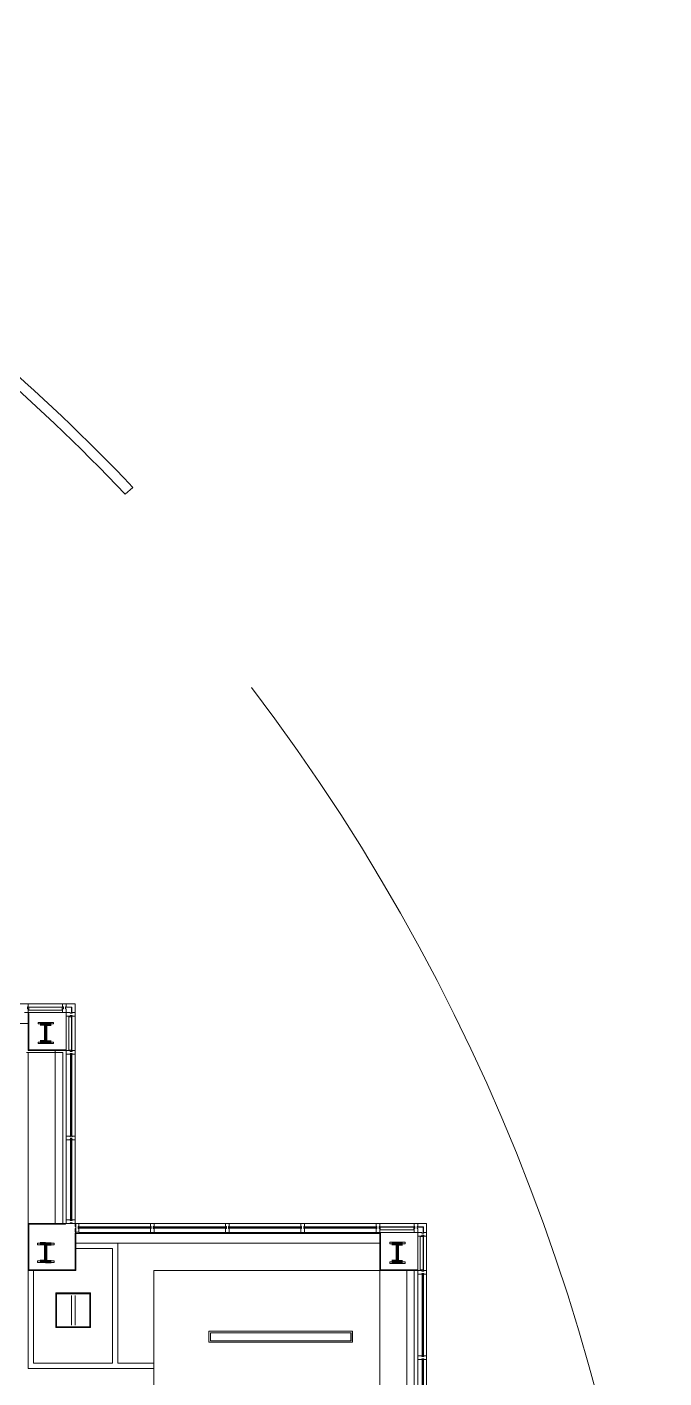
# Model space of a CAD drawing. Header units: inches. Extents: x 6512 to 15357, y -630 to 1499.
# Drawn here: x 14828 to 15263, y 455 to 1377 of the extents above; entities that cross this region are included whole.
import ezdxf

# ---------------------------------------------------------------- set-up
doc = ezdxf.new("R2010")
doc.units = ezdxf.units.IN
doc.header["$MEASUREMENT"] = 0
for name, color, linetype, lineweight in [('A-CLNG', 13, 'Continuous', 18), ('E-LITE-EQPM', 33, 'Continuous', 25), ('P-SANR-FIXT', 6, 'Continuous', 18), ('S-COLS', 52, 'Continuous', 18), ('S-COLS-SYMB', 171, 'Continuous', 70)]:
    doc.layers.add(name, color=color, linetype=linetype, lineweight=lineweight)

# ---------------------------------------------------------------- blocks, each defined once
blk = doc.blocks.new('Double C-Channel-Column - 2C15X50 WJE-4604959-3RD FLOOR RCP - NEW')
at = {"layer": 'S-COLS-SYMB'}
for p, q in [((0, 6), (-3.71, 6)), ((0, 6), (0, -6)), ((0, 6), (0, -6)), ((0, 6), (3.71, 6)), ((0, -6), (-3.71, -6)), ((0, -6), (3.71, -6))]:
    blk.add_line(p, q, dxfattribs=at)
blk = doc.blocks.new('Lighting-Focal_Point-Seem_6_LED_Linear - Not A Type - Load Type Catalog 8_-5149743-3RD FLOOR RCP - NEW')
at = {"layer": 'E-LITE-EQPM', "lineweight": 9}
for p, q in [((49, 3.7), (-49, 3.7)), ((-49, 3.7), (-49, -3.7)), ((-48, -2.7), (-48, 2.7)), ((-48, 2.7), (48, 2.7)), ((-48, 2.7), (-48, -2)), ((-47.95, 2.7), (-48, 2.7)), ((48, 2.7), (-47.95, 2.7)), ((-47.95, 2.7), (-47.95, -2.7)), ((-47.95, -2), (-47.95, 2.7)), ((48, 2.7), (47.95, 2.7)), ((47.95, 2.7), (47.95, -2.7)), ((48, -2.7), (48, 2.7)), ((48, 2.7), (48, -2.7)), ((48, -2.7), (48, 2.7)), ((49, -3.7), (49, 3.7)), ((-49, -3.7), (49, -3.7)), ((-48, -2), (-47.95, -2)), ((48, -2.7), (-48, -2.7)), ((-47.95, -2.7), (48, -2.7)), ((47.95, -2.7), (48, -2.7))]:
    blk.add_line(p, q, dxfattribs=at)
blk = doc.blocks.new('Lighting-Troffer-Cooper-Metalux-Encounter-22EN-24EN-LD2 - See Type Catalog-V7-3RD FLOOR RCP - NEW')
at = {"layer": 'E-LITE-EQPM', "lineweight": 9}
for p, q in [((-11.875, 11.84375), (-11.875, 11.59375)), ((11.875, 11.84375), (-11.875, 11.84375)), ((-11.875, 11.59375), (-11.46875, 11.59375)), ((-11.875, 11.59375), (-11.46875, 11.59375)), ((-11.875, 11.59375), (-11.875, -11.59375)), ((-11.46875, 11.59375), (-11.46875, 11.34375)), ((-11.46875, -11.59375), (-11.46875, 11.59375)), ((11.46875, 11.34375), (-11.46875, 11.34375)), ((-1.25, 10.21875), (-1.25, -10.21875)), ((1.25, -10.21875), (1.25, 10.21875)), ((11.46875, 11.34375), (11.46875, 11.59375)), ((11.46875, 11.59375), (11.875, 11.59375)), ((11.46875, 11.59375), (11.875, 11.59375)), ((11.46875, -11.59375), (11.46875, 11.59375)), ((11.875, 11.59375), (11.875, 11.84375)), ((11.875, 11.59375), (11.875, -11.59375)), ((-11.46875, -11.59375), (-11.875, -11.59375)), ((-11.875, -11.59375), (-11.875, -11.84375)), ((-11.46875, -11.59375), (-11.875, -11.59375)), ((-11.875, -11.84375), (11.875, -11.84375)), ((-11.46875, -11.34375), (11.46875, -11.34375)), ((-11.46875, -11.34375), (-11.46875, -11.59375)), ((11.46875, -11.59375), (11.46875, -11.34375)), ((11.875, -11.59375), (11.46875, -11.59375)), ((11.875, -11.59375), (11.46875, -11.59375)), ((11.875, -11.84375), (11.875, -11.59375))]:
    blk.add_line(p, q, dxfattribs=at)
blk = doc.blocks.new('2941 Fairview Park_Clean for Revit_dwg-4584220-3RD FLOOR RCP - NEW')
at = {"layer": 'P-SANR-FIXT', "lineweight": 9, "flags": 128}
for points in [[(14900.24, 1062.86), (14894.98, 1058.14)], [(14615.23, 710.28), (14828.73, 710.28), (14860.73, 710.28), (14828.73, 710.28)], [(14852.23, 704.28), (14828.73, 704.28), (14852.23, 704.28), (14852.23, 706.9), (14852.73, 706.9), (14852.73, 708.28), (14852.23, 708.28), (14852.23, 710.28), (14854.73, 710.28), (14854.73, 708.28), (14854.23, 708.28), (14854.23, 706.9), (14854.73, 706.9), (14854.73, 704.28), (14852.23, 704.28), (14852.23, 706.9), (14852.73, 706.9), (14852.73, 708.28), (14852.23, 708.28), (14852.23, 710.28), (14854.73, 710.28), (14854.73, 708.28), (14854.23, 708.28), (14854.23, 706.9), (14854.73, 706.9), (14854.73, 704.28)], [(14860.73, 710.28), (14860.73, 678.28), (14860.73, 710.28), (14828.73, 710.28)], [(14860.73, 562.74), (14860.73, 678.28), (14860.73, 710.28), (14860.73, 678.28)], [(14829.09, 705.9), (14851.87, 705.9), (14829.09, 705.9), (14829.09, 707.9), (14828.35, 707.9), (14828.35, 708.03), (14829.23, 708.03), (14851.73, 708.03), (14828.35, 708.03), (14828.35, 707.9), (14828.35, 708.03), (14851.73, 708.03), (14852.6, 708.03), (14852.6, 707.9), (14851.87, 707.9), (14852.6, 707.9), (14852.6, 708.03), (14851.73, 708.03), (14829.23, 708.03), (14828.35, 708.03), (14828.35, 707.9), (14829.09, 707.9)], [(14851.87, 707.9), (14828.35, 707.9), (14851.87, 707.9), (14829.09, 707.9), (14851.87, 707.9), (14851.87, 705.9), (14851.87, 707.9), (14851.87, 705.9), (14829.09, 705.9), (14851.87, 705.9)], [(14854.17, 678.78), (14854.17, 678.28), (14854.17, 678.78), (14829.23, 678.78), (14829.23, 703.72), (14828.73, 703.72), (14828.73, 678.28), (14828.73, 704.28), (14854.73, 704.28), (14854.73, 678.28), (14828.73, 678.28), (14854.17, 678.28), (14854.17, 678.78), (14854.17, 678.28), (14854.17, 678.78), (14854.17, 678.28), (14828.73, 678.28), (14854.73, 678.28), (14854.73, 704.28), (14828.73, 704.28), (14828.73, 678.28), (14828.73, 703.72), (14829.23, 703.72), (14829.23, 678.78), (14854.17, 678.78), (14854.17, 678.28)], [(14851.73, 708.03), (14852.6, 708.03), (14852.6, 707.9), (14851.87, 707.9), (14852.6, 707.9), (14852.6, 708.03)], [(14858.48, 708.03), (14855.23, 708.03), (14854.35, 708.03), (14854.35, 707.9), (14855.09, 707.9), (14854.35, 707.9), (14854.35, 708.03), (14855.23, 708.03), (14858.48, 708.03), (14855.23, 708.03), (14854.35, 708.03), (14854.35, 707.9), (14855.09, 707.9), (14854.35, 707.9), (14854.35, 708.03), (14855.23, 708.03)], [(14854.73, 704.28), (14854.73, 701.78), (14857.35, 701.78), (14857.35, 702.28), (14858.73, 702.28), (14858.73, 701.78), (14860.73, 701.78), (14860.73, 704.28), (14858.73, 704.28), (14858.73, 703.78), (14857.35, 703.78), (14857.35, 704.28), (14854.73, 704.28), (14857.35, 704.28), (14857.35, 703.78), (14858.73, 703.78), (14858.73, 704.28), (14860.73, 704.28), (14860.73, 701.78), (14858.73, 701.78), (14858.73, 702.28), (14857.35, 702.28), (14857.35, 701.78), (14854.73, 701.78)], [(14854.73, 678.28), (14854.73, 701.78), (14854.73, 678.28), (14857.35, 678.28), (14857.35, 677.78), (14858.73, 677.78), (14858.73, 678.28), (14860.73, 678.28), (14860.73, 675.78), (14858.73, 675.78), (14858.73, 676.28), (14857.35, 676.28), (14857.35, 675.78), (14854.73, 675.78), (14854.73, 678.28), (14854.73, 701.78), (14854.73, 678.28), (14857.35, 678.28), (14857.35, 677.78), (14858.73, 677.78), (14858.73, 678.28), (14860.73, 678.28), (14860.73, 675.78), (14858.73, 675.78), (14858.73, 676.28), (14857.35, 676.28), (14857.35, 675.78), (14854.73, 675.78)], [(14858.35, 707.9), (14855.09, 707.9), (14858.35, 707.9), (14855.09, 707.9)], [(14858.35, 701.42), (14856.35, 701.42), (14856.35, 678.64), (14858.35, 678.64), (14858.35, 701.65), (14858.35, 678.64), (14858.35, 701.65), (14858.35, 678.64), (14856.35, 678.64), (14856.35, 701.42), (14856.35, 678.64), (14856.35, 701.42)], [(14858.35, 703.9), (14858.48, 703.9), (14858.48, 704.78), (14858.48, 708.03), (14858.48, 704.78), (14858.48, 703.9), (14858.35, 703.9), (14858.48, 703.9), (14858.48, 704.78), (14858.48, 708.03), (14858.48, 704.78), (14858.48, 703.9), (14858.35, 703.9), (14858.35, 704.64), (14858.35, 707.9), (14858.35, 704.64), (14858.35, 703.9), (14858.35, 704.64), (14858.35, 707.9), (14858.35, 704.64)], [(14858.35, 677.9), (14858.35, 678.64), (14858.35, 677.9), (14858.35, 678.64), (14858.35, 677.9), (14858.48, 677.9), (14858.48, 678.78), (14858.48, 701.28), (14858.48, 702.15), (14858.35, 702.15), (14858.35, 701.65), (14858.35, 702.15), (14858.48, 702.15), (14858.48, 701.28), (14858.48, 702.15), (14858.35, 702.15), (14858.35, 701.65), (14858.35, 702.15), (14858.48, 702.15), (14858.48, 701.28), (14858.48, 678.78), (14858.48, 701.28), (14858.48, 678.78), (14858.48, 677.9), (14858.35, 677.9), (14858.48, 677.9), (14858.48, 678.78), (14858.48, 677.9)], [(14828.73, 696.8), (14612.73, 696.8)], [(14845.98, 697.5), (14835.48, 697.5), (14835.48, 696.5), (14840.35, 696.5), (14840.35, 684.1), (14835.48, 684.1), (14835.48, 683.1), (14845.98, 683.1), (14845.98, 684.1), (14841.1, 684.1), (14841.1, 696.5), (14845.98, 696.5), (14845.98, 697.5), (14835.48, 697.5), (14835.48, 696.5), (14840.35, 696.5), (14840.35, 684.1), (14835.48, 684.1), (14835.48, 683.1), (14845.98, 683.1), (14845.98, 684.1), (14841.1, 684.1), (14841.1, 696.5), (14845.98, 696.5), (14845.98, 697.5), (14845.98, 696.5), (14841.1, 696.5), (14841.1, 684.1), (14845.98, 684.1), (14845.98, 683.1), (14835.48, 683.1), (14835.48, 684.1), (14840.35, 684.1), (14840.35, 696.5), (14835.48, 696.5), (14835.48, 697.5), (14845.98, 697.5), (14845.98, 696.5), (14841.1, 696.5), (14841.1, 684.1), (14845.98, 684.1), (14845.98, 683.1), (14835.48, 683.1), (14835.48, 684.1), (14840.35, 684.1), (14840.35, 696.5), (14835.48, 696.5), (14835.48, 697.5)], [(14847.23, 678.28), (14847.23, 571.52), (14847.23, 560.24), (14847.23, 571.52)], [(14854.73, 675.78), (14854.73, 562.74), (14854.73, 560.24), (14857.35, 560.24), (14857.35, 560.74), (14858.73, 560.74), (14858.73, 560.24), (14860.73, 560.24), (14860.73, 562.74), (14858.73, 562.74), (14858.73, 562.24), (14857.35, 562.24), (14857.35, 562.74), (14854.73, 562.74)], [(14857.6, 620.01), (14857.6, 676.28)], [(14857.79, 620.01), (14857.79, 676.28)], [(14858.29, 620.01), (14858.29, 676.28)], [(14858.48, 620.01), (14858.48, 676.28)], [(14854.73, 619.95), (14854.73, 617.45), (14857.35, 617.45), (14857.35, 617.95), (14858.73, 617.95), (14858.73, 617.45), (14860.73, 617.45), (14860.73, 619.95), (14858.73, 619.95), (14858.73, 619.45), (14857.35, 619.45), (14857.35, 619.95), (14854.73, 619.95), (14857.35, 619.95), (14857.35, 619.45), (14858.73, 619.45), (14858.73, 619.95), (14860.73, 619.95), (14860.73, 617.45), (14858.73, 617.45), (14858.73, 617.95), (14857.35, 617.95), (14857.35, 617.45), (14854.73, 617.45)], [(14857.6, 562.8), (14857.6, 618.51)], [(14857.79, 563.32), (14857.79, 618.51)], [(14858.29, 564.69), (14858.29, 562.24), (14858.29, 564.69), (14858.29, 618.51)], [(14858.48, 565.21), (14858.48, 562.24), (14858.48, 565.21), (14858.48, 618.51)], [(14854.73, 562.74), (14857.35, 562.74), (14857.35, 562.24), (14858.73, 562.24), (14858.73, 562.74), (14860.73, 562.74), (14860.73, 560.24), (14858.73, 560.24), (14858.73, 560.74), (14857.35, 560.74), (14857.35, 560.24), (14854.73, 560.24)], [(14857.6, 563.34), (14857.6, 562.24)], [(14857.79, 563.34), (14857.79, 562.24)], [(14828.73, 560.24), (14854.23, 560.24), (14828.73, 560.24), (14861.23, 560.24), (14861.23, 528.24), (14828.73, 528.24), (14828.73, 560.24), (14828.73, 528.24), (14861.23, 528.24), (14861.23, 560.24), (14828.73, 560.24), (14828.73, 528.24), (14861.23, 528.24), (14861.23, 553.74), (14860.73, 553.74), (14861.23, 553.74), (14861.23, 528.24), (14828.73, 528.24)], [(14860.73, 528.74), (14860.73, 553.74), (14860.73, 528.74), (14829.23, 528.74), (14829.23, 559.74), (14854.23, 559.74), (14854.23, 560.24), (14854.23, 559.74), (14829.23, 559.74), (14829.23, 528.74)], [(14854.23, 559.74), (14854.23, 560.24)], [(14860.73, 554.24), (14860.73, 556.87), (14861.23, 556.87), (14861.23, 558.24), (14860.73, 558.24), (14860.73, 560.24), (14863.23, 560.24), (14863.23, 558.24), (14862.73, 558.24), (14862.73, 556.87), (14863.23, 556.87), (14863.23, 554.24), (14860.73, 554.24), (14860.73, 556.87), (14861.23, 556.87), (14861.23, 558.24), (14860.73, 558.24), (14860.73, 560.24), (14863.23, 560.24), (14863.23, 558.24), (14862.73, 558.24), (14862.73, 556.87), (14863.23, 556.87), (14863.23, 554.24)], [(14860.73, 560.23), (15066.23, 560.23)], [(14860.73, 553.74), (14861.23, 553.74)], [(14862.73, 557.98), (14912.6, 557.98)], [(14862.73, 557.79), (14912.6, 557.79)], [(14862.73, 557.29), (14912.6, 557.29)], [(14862.73, 557.1), (14912.6, 557.1)], [(15066.23, 554.23), (15068.73, 554.23), (15068.73, 556.85), (15068.23, 556.85), (15068.23, 558.23), (15068.73, 558.23), (15068.73, 560.23), (15066.23, 560.23), (15066.23, 558.23), (15066.73, 558.23), (15066.73, 556.85), (15066.23, 556.85), (15066.23, 554.23), (14863.23, 554.23), (15066.23, 554.23), (15066.23, 556.85), (15066.73, 556.85), (15066.73, 558.23), (15066.23, 558.23), (15066.23, 560.23), (15068.73, 560.23), (15068.73, 558.23), (15068.23, 558.23), (15068.23, 556.85), (15068.73, 556.85), (15068.73, 554.23)], [(14912.1, 554.23), (14912.1, 556.85), (14912.6, 556.85), (14912.6, 558.23), (14912.1, 558.23), (14912.1, 560.23), (14914.6, 560.23), (14914.6, 558.23), (14914.1, 558.23), (14914.1, 556.85), (14914.6, 556.85), (14914.6, 554.23), (14912.1, 554.23), (14912.1, 556.85), (14912.6, 556.85), (14912.6, 558.23), (14912.1, 558.23), (14912.1, 560.23), (14914.6, 560.23), (14914.6, 558.23), (14914.1, 558.23), (14914.1, 556.85), (14914.6, 556.85), (14914.6, 554.23)], [(14914.1, 557.98), (14963.98, 557.98)], [(14914.1, 557.79), (14963.98, 557.79)], [(14914.1, 557.29), (14963.98, 557.29)], [(14914.1, 557.1), (14963.98, 557.1)], [(14963.48, 554.23), (14963.48, 556.85), (14963.98, 556.85), (14963.98, 558.23), (14963.48, 558.23), (14963.48, 560.23), (14965.98, 560.23), (14965.98, 558.23), (14965.48, 558.23), (14965.48, 556.85), (14965.98, 556.85), (14965.98, 554.23), (14963.48, 554.23), (14963.48, 556.85), (14963.98, 556.85), (14963.98, 558.23), (14963.48, 558.23), (14963.48, 560.23), (14965.98, 560.23), (14965.98, 558.23), (14965.48, 558.23), (14965.48, 556.85), (14965.98, 556.85), (14965.98, 554.23)], [(14965.48, 557.98), (15015.35, 557.98)], [(14965.48, 557.79), (15015.35, 557.79)], [(14965.48, 557.29), (15015.35, 557.29)], [(14965.48, 557.1), (15015.35, 557.1)], [(15014.85, 554.23), (15017.35, 554.23), (15017.35, 556.85), (15016.85, 556.85), (15016.85, 558.23), (15017.35, 558.23), (15017.35, 560.23), (15014.85, 560.23), (15014.85, 558.23), (15015.35, 558.23), (15015.35, 556.85), (15014.85, 556.85), (15014.85, 554.23), (15014.85, 556.85), (15015.35, 556.85), (15015.35, 558.23), (15014.85, 558.23), (15014.85, 560.23), (15017.35, 560.23), (15017.35, 558.23), (15016.85, 558.23), (15016.85, 556.85), (15017.35, 556.85), (15017.35, 554.23)], [(15016.85, 557.98), (15066.73, 557.98)], [(15016.85, 557.79), (15066.73, 557.79)], [(15016.85, 557.29), (15066.73, 557.29)], [(15016.85, 557.1), (15066.73, 557.1)], [(15091.87, 557.85), (15092.6, 557.85), (15092.6, 557.98), (15091.73, 557.98), (15069.23, 557.98), (15068.35, 557.98), (15068.35, 557.85), (15069.09, 557.85), (15091.87, 557.85), (15091.87, 555.85), (15069.09, 555.85), (15069.09, 557.85), (15069.09, 557.1), (15069.09, 557.85), (15069.09, 555.85), (15091.87, 555.85), (15091.87, 557.85), (15092.6, 557.85), (15092.6, 557.98), (15091.73, 557.98), (15069.23, 557.98), (15068.35, 557.98), (15068.35, 557.85), (15069.09, 557.85)], [(15092.23, 560.23), (15068.73, 560.23)], [(15092.23, 554.23), (15094.73, 554.23), (15094.73, 556.85), (15094.23, 556.85), (15094.23, 558.23), (15094.73, 558.23), (15094.73, 560.23), (15092.23, 560.23), (15092.23, 558.23), (15092.73, 558.23), (15092.73, 556.85), (15092.23, 556.85), (15092.23, 554.23), (15068.73, 554.23), (15094.73, 554.23), (15097.35, 554.23), (15097.35, 553.73), (15098.73, 553.73), (15098.73, 554.23), (15100.73, 554.23), (15100.73, 551.73), (15098.73, 551.73), (15098.73, 552.23), (15097.35, 552.23), (15097.35, 551.73), (15094.73, 551.73), (15094.73, 554.23), (15094.73, 528.23), (15068.73, 528.23), (15094.17, 528.23), (15094.17, 528.73), (15094.17, 528.23), (15068.73, 528.23), (15094.73, 528.23), (15094.73, 554.23), (15068.73, 554.23), (15068.73, 528.23), (15068.73, 553.66), (15069.23, 553.66), (15068.73, 553.66), (15068.73, 528.23), (15068.73, 554.23), (15092.23, 554.23), (15092.23, 556.85), (15092.73, 556.85), (15092.73, 558.23), (15092.23, 558.23), (15092.23, 560.23), (15094.73, 560.23), (15094.73, 558.23), (15094.23, 558.23), (15094.23, 556.85), (15094.73, 556.85), (15094.73, 554.23)], [(15069.23, 528.73), (15069.23, 553.66), (15069.23, 528.73), (15094.17, 528.73), (15094.17, 528.23), (15094.17, 528.73)], [(15098.35, 557.85), (15095.09, 557.85), (15094.35, 557.85), (15094.35, 557.98), (15095.23, 557.98), (15098.48, 557.98), (15098.48, 554.73), (15098.48, 553.85), (15098.35, 553.85), (15098.35, 554.58)], [(15098.48, 557.98), (15098.48, 554.73), (15098.48, 553.85), (15098.35, 553.85), (15098.35, 554.58), (15098.35, 557.85), (15095.09, 557.85), (15094.35, 557.85), (15094.35, 557.98), (15095.23, 557.98)], [(15100.73, 560.23), (15094.73, 560.23), (15100.73, 560.23), (15100.73, 554.23)], [(15094.73, 554.23), (15097.35, 554.23), (15097.35, 553.73), (15098.73, 553.73), (15098.73, 554.23), (15100.73, 554.23), (15100.73, 551.73), (15098.73, 551.73), (15098.73, 552.23), (15097.35, 552.23), (15097.35, 551.73), (15094.73, 551.73)], [(14834.98, 533.74), (14846.48, 533.74), (14846.48, 534.74), (14841.1, 534.74), (14841.1, 545.74), (14846.48, 545.74), (14846.48, 546.74), (14834.98, 546.74), (14834.98, 545.74), (14840.35, 545.74), (14840.35, 534.74), (14834.98, 534.74), (14834.98, 533.74), (14834.98, 534.74), (14840.35, 534.74), (14840.35, 545.74), (14834.98, 545.74), (14834.98, 546.74), (14846.48, 546.74), (14846.48, 545.74), (14841.1, 545.74), (14841.1, 534.74), (14846.48, 534.74), (14846.48, 533.74)], [(15068.73, 546.74), (14861.23, 546.74)], [(15085.98, 547.44), (15075.48, 547.44), (15075.48, 546.44), (15080.35, 546.44), (15080.35, 534.04), (15075.48, 534.04), (15075.48, 533.04), (15085.98, 533.04), (15085.98, 534.04), (15081.1, 534.04), (15081.1, 546.44), (15085.98, 546.44), (15085.98, 547.44), (15085.98, 546.44), (15081.1, 546.44), (15081.1, 534.04), (15085.98, 534.04), (15085.98, 533.04), (15075.48, 533.04), (15075.48, 534.04), (15080.35, 534.04), (15080.35, 546.44), (15075.48, 546.44), (15075.48, 547.44)], [(15094.73, 528.23), (15094.73, 551.73), (15094.73, 528.23), (15097.35, 528.23), (15097.35, 527.73), (15098.73, 527.73), (15098.73, 528.23), (15100.73, 528.23), (15100.73, 525.73), (15098.73, 525.73), (15098.73, 526.23), (15097.35, 526.23), (15097.35, 525.73), (15094.73, 525.73), (15094.73, 528.23), (15097.35, 528.23), (15097.35, 527.73), (15098.73, 527.73), (15098.73, 528.23), (15100.73, 528.23), (15100.73, 525.73), (15098.73, 525.73), (15098.73, 526.23), (15097.35, 526.23), (15097.35, 525.73), (15094.73, 525.73)], [(15098.35, 528.58), (15098.35, 527.85), (15098.48, 527.85), (15098.48, 528.73), (15098.48, 551.23), (15098.48, 552.1), (15098.35, 552.1), (15098.35, 551.6), (15098.35, 528.58), (15096.35, 528.58), (15096.35, 551.37), (15098.35, 551.37), (15096.35, 551.37), (15096.35, 528.58), (15098.35, 528.58), (15098.35, 551.6), (15098.35, 552.1), (15098.48, 552.1), (15098.48, 551.23), (15098.48, 528.73), (15098.48, 527.85), (15098.35, 527.85)], [(15100.73, 234.8), (15100.73, 448.24), (15100.73, 234.8), (15100.73, 528.23), (15100.73, 551.73), (15100.73, 528.23), (15100.73, 234.8), (15100.73, 406.15)], [(15087.23, 528.23), (15087.23, 232.3)], [(15097.6, 469.4), (15097.6, 526.23)], [(15097.79, 469.4), (15097.79, 526.23)], [(15098.29, 469.4), (15098.29, 526.23)], [(15098.48, 469.4), (15098.48, 526.23)], [(15094.73, 525.73), (15094.73, 234.8), (15094.73, 232.3), (15097.35, 232.3), (15097.35, 232.8), (15098.73, 232.8), (15098.73, 232.3), (15100.73, 232.3), (15100.73, 234.8), (15098.73, 234.8), (15098.73, 234.3), (15097.35, 234.3), (15097.35, 234.8), (15094.73, 234.8)], [(15094.73, 469.9), (15094.73, 467.4), (15097.35, 467.4), (15097.35, 467.9), (15098.73, 467.9), (15098.73, 467.4), (15100.73, 467.4), (15100.73, 469.9), (15098.73, 469.9), (15098.73, 469.4), (15097.35, 469.4), (15097.35, 469.9), (15094.73, 469.9), (15097.35, 469.9), (15097.35, 469.4), (15098.73, 469.4), (15098.73, 469.9), (15100.73, 469.9), (15100.73, 467.4), (15098.73, 467.4), (15098.73, 467.9), (15097.35, 467.9), (15097.35, 467.4), (15094.73, 467.4)], [(15097.6, 410.62), (15097.6, 467.9)], [(15097.79, 410.62), (15097.79, 467.9)], [(15098.29, 410.62), (15098.29, 467.9)], [(15098.48, 410.62), (15098.48, 467.9)]]:
    blk.add_lwpolyline(points, close=True, dxfattribs=at)
blk.add_lwpolyline([(14826.23, 710.28), (14828.73, 710.28), (14828.73, 708.28), (14828.23, 708.28), (14828.23, 706.9), (14828.73, 706.9), (14828.73, 704.28), (14826.23, 704.28), (14828.73, 704.28), (14828.73, 706.9), (14828.23, 706.9), (14828.23, 708.28), (14828.73, 708.28), (14828.73, 710.28), (14826.23, 710.28)], dxfattribs=at)
at = {"layer": 'P-SANR-FIXT', "lineweight": 9}
for radius, start, end in [(1409, 43.65018, 65.96851), (1409, 43.65018, 65.96851), (1401.94, 43.65867, 65.96853), (1401.94, 43.65867, 65.96853), (1382, 328.60172, 37.21846), (1382, 328.60172, 37.21846)]:
    blk.add_arc((13880.73, 90.3), radius, start, end, dxfattribs=at)

msp = doc.modelspace()

# ---------------------------------------------------------------- linework, layer by layer
at = {"layer": 'A-CLNG', "lineweight": 13}
for p, q in [((14828.73, 677.05), (14827.48, 677.05)), ((14828.73, 560.3), (14828.73, 677.05)), ((14828.73, 677.05), (14852.34, 677.05)), ((14852.34, 677.05), (14852.34, 560.3)), ((14852.34, 560.3), (14828.73, 560.3)), ((14828.73, 461.35), (14828.73, 560.3)), ((14861.23, 546.74), (14861.23, 553.42)), ((14861.23, 553.42), (15068.73, 553.42)), ((15068.73, 553.42), (15068.73, 528.23)), ((14889.87, 546.74), (14861.23, 546.74)), ((14889.87, 464.85), (14889.87, 546.74)), ((14861.23, 528.24), (14861.23, 543.24)), ((14861.23, 543.24), (14886.37, 543.24)), ((14886.37, 543.24), (14886.37, 464.85)), ((14832.23, 464.85), (14832.23, 528.24)), ((14832.23, 528.24), (14861.23, 528.24)), ((15068.73, 528.23), (14914.48, 528.23)), ((14914.48, 528.23), (14914.48, 464.85)), ((15068.73, 232.39), (15068.73, 528.23)), ((15068.73, 528.23), (15092.28, 528.23)), ((15092.28, 528.23), (15092.28, 232.39)), ((14871.3, 512.85), (14847.55, 512.85)), ((14847.55, 512.85), (14847.55, 489.16)), ((14871.3, 489.16), (14871.3, 512.85)), ((14847.55, 489.16), (14871.3, 489.16)), ((14953.1, 485.65), (14953.1, 480.26)), ((15049.1, 485.65), (14953.1, 485.65)), ((14953.1, 480.26), (15049.1, 480.26)), ((15049.1, 480.26), (15049.1, 485.65)), ((14914.48, 461.35), (14828.73, 461.35)), ((14886.37, 464.85), (14832.23, 464.85)), ((14914.48, 464.85), (14889.87, 464.85)), ((14914.48, 293.89), (14914.48, 464.85))]:
    msp.add_line(p, q, dxfattribs=at)

# ---------------------------------------------------------------- block references
at = {"color": 9, "lineweight": 9}
msp.add_blockref('2941 Fairview Park_Clean for Revit_dwg-4584220-3RD FLOOR RCP - NEW', (0, 0), dxfattribs=at)
at = {"layer": 'E-LITE-EQPM', "lineweight": 9, "extrusion": (0, 0, -1), "rotation": 180}
for name, p in [('Lighting-Troffer-Cooper-Metalux-Encounter-22EN-24EN-LD2 - See Type Catalog-V7-3RD FLOOR RCP - NEW', (-14859.43, 501)), ('Lighting-Focal_Point-Seem_6_LED_Linear - Not A Type - Load Type Catalog 8_-5149743-3RD FLOOR RCP - NEW', (-15001.1, 482.96))]:
    msp.add_blockref(name, p, dxfattribs=at)
at = {"layer": 'S-COLS', "lineweight": 9}
for p in [(14840.6, 690.3), (14840.6, 540.33), (15080.6, 540.33)]:
    msp.add_blockref('Double C-Channel-Column - 2C15X50 WJE-4604959-3RD FLOOR RCP - NEW', p, dxfattribs=at)

doc.saveas('drawing.dxf')
